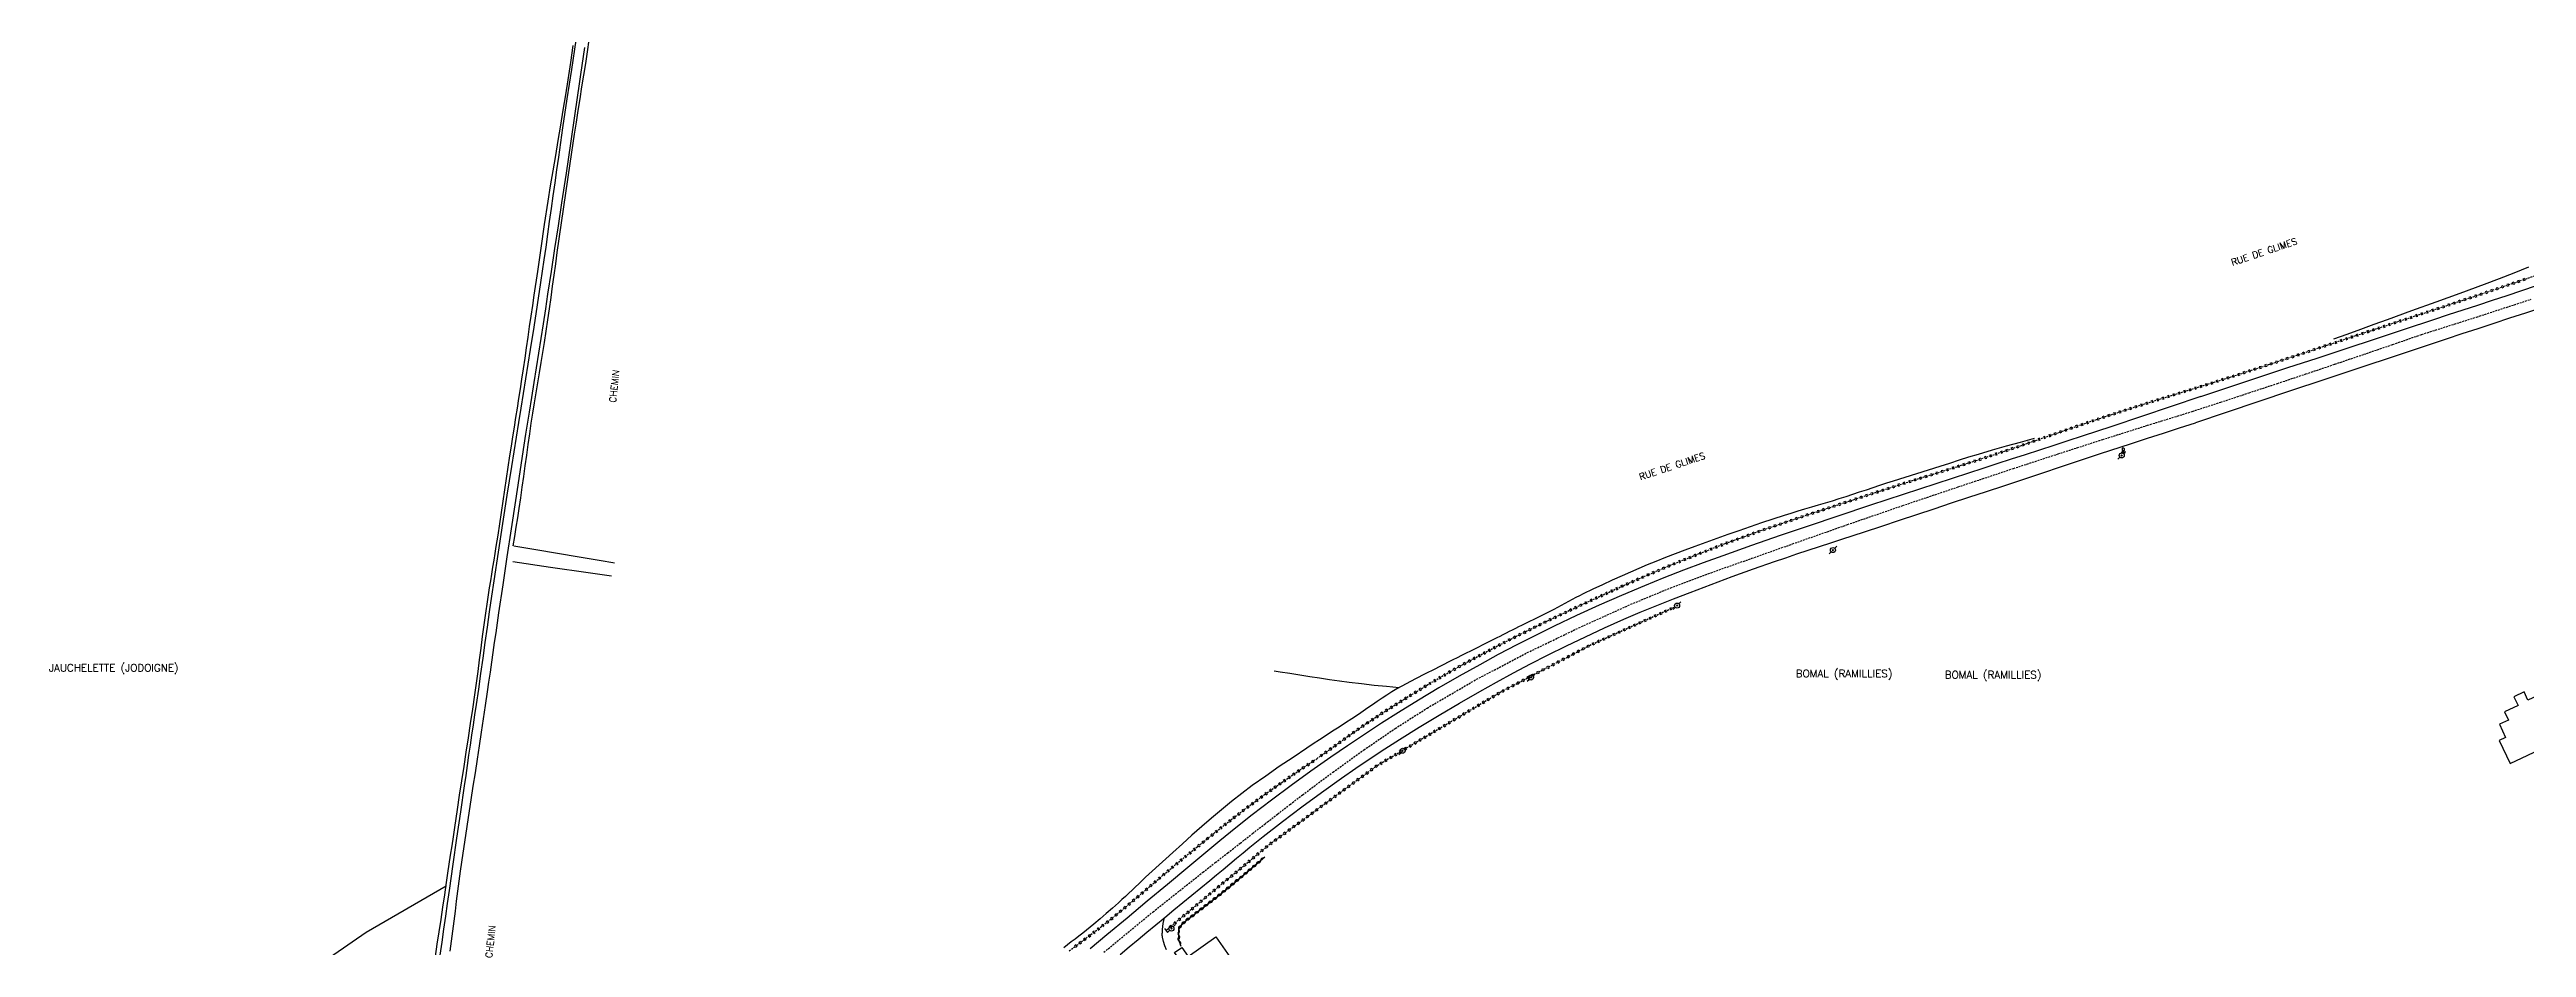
# Model space of a CAD drawing. Header units: millimetres. Extents: x 184000 to 185000, y 152000 to 153021.
# Drawn here: x 184004 to 184659, y 152423 to 152661 of the extents above; entities that cross this region are included whole.
import ezdxf
from ezdxf.enums import TextEntityAlignment as Align

# ---------------------------------------------------------------- set-up
doc = ezdxf.new("R2010")
doc.units = ezdxf.units.MM
doc.linetypes.add('DASHED', pattern=[0.75, 0.5, -0.25])
doc.layers.get('0').update_dxf_attribs({"linetype": 'CONTINUOUS'})
for name, color, linetype in [('W0001', 6, 'DASHED'), ('W0008', 7, 'CONTINUOUS'), ('W0017', 7, 'CONTINUOUS'), ('W0101', 7, 'CONTINUOUS'), ('W0104', 1, 'CONTINUOUS'), ('W0120', 7, 'CONTINUOUS'), ('W0211', 2, 'CONTINUOUS'), ('W0220', 5, 'DASHED'), ('W0310', 3, 'CONTINUOUS'), ('W0330', 7, 'CONTINUOUS'), ('W0438', 7, 'CONTINUOUS'), ('W0473', 7, 'CONTINUOUS'), ('W0980', 7, 'CONTINUOUS'), ('W0989', 7, 'CONTINUOUS')]:
    doc.layers.add(name, color=color, linetype=linetype)
doc.styles.get("Standard").update_dxf_attribs({"font": 'romans.shx', "width": 0.85})

# ---------------------------------------------------------------- blocks, each defined once
blk = doc.blocks.new('T438')
for p, q in [((-0.4, 0.2), (0.4, 0.2)), ((-0.4, -0.2), (-0.4, 0.2)), ((0.15, 1.1), (-0.3, 1.1)), ((-0.3, 1.1), (-0.3, 0.5)), ((-0.3, 0.5), (0.15, 0.5)), ((0.3, 0.65), (0.3, 0.95)), ((0.4, 0.2), (0.4, -0.2))]:
    blk.add_line(p, q)
at = {"flags": 128}
for points in [[(-0.4, -0.2), (0.4, 0.2)], [(0.4, -0.2), (-0.4, -0.2)]]:
    blk.add_lwpolyline(points, dxfattribs=at)
for centre, major_axis, start_param, end_param in [((0.15, 0.95), (0.106, -0.106), 0.785398, 2.356194), ((0.15, 0.65), (0.106, 0.106), 3.926991, 5.497787)]:
    blk.add_ellipse(centre, major_axis=major_axis, ratio=1, start_param=start_param, end_param=end_param)
blk = doc.blocks.new('T473')
for p, q in [((-0.166667, 0.166667), (0.166667, -0.166667)), ((-0.166667, -0.166667), (0.166667, 0.166667)), ((0.500001, 0.500001), (1.000002, 1.000002)), ((-1.000002, -1.000002), (-0.500001, -0.500001))]:
    blk.add_line(p, q)
blk.add_ellipse((0, 0), major_axis=(0.471405, 0.471405), ratio=1, start_param=5.4977871438, end_param=11.780972451)
blk = doc.blocks.new('t310o')
at = {"color": 0, "linetype": 'Continuous'}
for centre, start, end in [((-0.5, 0.38), 216.8699, 323.1304), ((0.5, -0.37), 36.8699, 143.1303)]:
    blk.add_arc(centre, 0.625, start, end, dxfattribs=at)
blk = doc.blocks.new('t220o')
at = {"color": 0, "linetype": 'Continuous'}
for p, q in [((-0.25, 0.25), (0.25, 0.25)), ((-0.25, -0.25), (0.25, -0.25))]:
    blk.add_line(p, q, dxfattribs=at)

msp = doc.modelspace()

# ---------------------------------------------------------------- linework, layer by layer
at = {"layer": 'W0001'}
for points in [[(184335.44, 152463.55), (184343.48, 152469.58), (184351.64, 152475.46), (184359.94, 152481.13), (184368.41, 152486.54), (184381.48, 152494.16), (184394.87, 152501.19), (184408.48, 152507.76), (184422.25, 152513.98), (184432.79, 152518.36), (184443.48, 152522.35), (184454.23, 152526.16), (184464.98, 152529.96), (184479.54, 152535.09), (184494.14, 152540.12), (184508.77, 152545.05), (184523.41, 152549.93), (184535.21, 152553.79), (184547.02, 152557.6), (184558.84, 152561.35), (184570.69, 152565.03), (184578.21, 152567.48), (184585.72, 152569.95), (184593.23, 152572.44), (184600.72, 152574.94), (184608.4, 152577.53), (184616.07, 152580.14), (184623.73, 152582.76), (184631.38, 152585.41), (184645.86, 152590), (184660.3, 152594.72)], [(184282.91, 152421.89), (184295.91, 152432.6), (184309.09, 152443.08), (184312.38, 152445.64), (184315.67, 152448.2), (184318.96, 152450.77), (184322.24, 152453.34), (184325.53, 152455.9), (184328.83, 152458.46), (184332.13, 152461.01), (184335.44, 152463.55)]]:
    msp.add_lwpolyline(points, dxfattribs=at)
at = {"layer": 'W0008'}
for points in [[(184572.97, 152568.95), (184580.64, 152571.51), (184588.32, 152574.06), (184596, 152576.61), (184603.68, 152579.16), (184611.39, 152581.71), (184619.1, 152584.26), (184626.81, 152586.81), (184634.52, 152589.36), (184638.4, 152590.64), (184642.29, 152591.91), (184646.17, 152593.18), (184650.06, 152594.45), (184653.94, 152595.73), (184657.83, 152597.01), (184661.7, 152598.31)], [(184663, 152592.44), (184658.8, 152591.05), (184654.6, 152589.67), (184650.4, 152588.29), (184646.2, 152586.91), (184642, 152585.53), (184637.8, 152584.14), (184633.61, 152582.76), (184624.31, 152579.67), (184615.01, 152576.58), (184605.72, 152573.48), (184596.43, 152570.38)], [(184572.97, 152568.95), (184565.12, 152566.31), (184557.27, 152563.69), (184549.41, 152561.07), (184541.55, 152558.47), (184537.8, 152557.24), (184534.06, 152556.02), (184530.3, 152554.79), (184526.55, 152553.58), (184522.8, 152552.36), (184519.05, 152551.14), (184515.3, 152549.92), (184511.55, 152548.7), (184502.91, 152545.87), (184494.26, 152543.05), (184485.63, 152540.2), (184477, 152537.33), (184469.37, 152534.76), (184461.75, 152532.18), (184454.14, 152529.55), (184446.55, 152526.84), (184441.34, 152524.93), (184436.15, 152522.99), (184430.97, 152520.98), (184425.83, 152518.9), (184419.82, 152516.35), (184413.84, 152513.72), (184407.9, 152511.01), (184401.99, 152508.21), (184397.02, 152505.76), (184392.09, 152503.25), (184387.18, 152500.66), (184382.32, 152498.01), (184376.88, 152494.97), (184371.48, 152491.85), (184366.12, 152488.66), (184360.81, 152485.39), (184356.29, 152482.51), (184351.81, 152479.57), (184347.37, 152476.57), (184342.96, 152473.52), (184337.68, 152469.81), (184332.45, 152466.04), (184327.26, 152462.2), (184322.13, 152458.29), (184317.81, 152454.86), (184313.55, 152451.36), (184309.33, 152447.83), (184305.09, 152444.3), (184299.73, 152439.87), (184294.39, 152435.42), (184289.05, 152430.97), (184283.71, 152426.5), (184281.51, 152424.65), (184279.31, 152422.8)], [(184596.43, 152570.38), (184571.58, 152562.03)], [(184287.21, 152421.33), (184289.57, 152423.31), (184291.95, 152425.28), (184294.31, 152427.24), (184296.69, 152429.19), (184299.06, 152431.15), (184301.44, 152433.1), (184303.82, 152435.05), (184306.19, 152437), (184308.57, 152438.95), (184310.94, 152440.91), (184312.71, 152442.37), (184314.46, 152443.83), (184316.21, 152445.31), (184317.97, 152446.78), (184319.72, 152448.24), (184321.49, 152449.7), (184323.26, 152451.14), (184325.06, 152452.56), (184330.15, 152456.51), (184335.3, 152460.39), (184340.49, 152464.21), (184345.73, 152467.96), (184349.51, 152470.59), (184353.32, 152473.18), (184357.17, 152475.72), (184361.04, 152478.2), (184366.29, 152481.47), (184371.59, 152484.67), (184376.92, 152487.8), (184382.29, 152490.88), (184386.74, 152493.37), (184391.21, 152495.81), (184395.71, 152498.2), (184400.24, 152500.52), (184405.23, 152503), (184410.25, 152505.4), (184415.31, 152507.74), (184420.39, 152510.01), (184424.75, 152511.87), (184429.14, 152513.66), (184433.54, 152515.41), (184437.96, 152517.12), (184443.5, 152519.24), (184449.07, 152521.3), (184454.65, 152523.33), (184460.25, 152525.3), (184463.21, 152526.32), (184466.18, 152527.32), (184469.15, 152528.31), (184472.12, 152529.28), (184475.1, 152530.25), (184478.08, 152531.22), (184481.06, 152532.19), (184484.03, 152533.17), (184488.63, 152534.7), (184493.24, 152536.22), (184497.84, 152537.75), (184502.44, 152539.28), (184507.04, 152540.8), (184511.65, 152542.33), (184516.25, 152543.85), (184520.85, 152545.38), (184529.3, 152548.17), (184537.74, 152550.97), (184546.19, 152553.76), (184554.65, 152556.54), (184558.88, 152557.92), (184563.11, 152559.3), (184567.34, 152560.66), (184571.58, 152562.03)]]:
    msp.add_lwpolyline(points, dxfattribs=at)
at = {"layer": 'W0017'}
msp.add_lwpolyline([(184299.47, 152422.56), (184299.03, 152423.63), (184298.67, 152424.73), (184298.42, 152425.86), (184298.38, 152426.12), (184298.36, 152426.38), (184298.36, 152426.64), (184298.36, 152426.91), (184298.38, 152427.17), (184298.4, 152427.43), (184298.42, 152427.69), (184298.44, 152427.95), (184298.53, 152428.74), (184298.64, 152429.54), (184298.79, 152430.32), (184298.96, 152431.11)], dxfattribs=at)
at = {"layer": 'W0101'}
msp.add_lwpolyline([(184659.45, 152488.65), (184658.45, 152490.8), (184655.75, 152489.54), (184656.84, 152487.22), (184653.26, 152485.54), (184654.28, 152483.36), (184651.89, 152482.24), (184653.53, 152478.74), (184651.87, 152477.97), (184654.71, 152471.89), (184670.26, 152479.17), (184664.68, 152491.09), (184659.45, 152488.65)], close=True, dxfattribs=at)
at = {"layer": 'W0104'}
msp.add_lwpolyline([(184303.4, 152419.34), (184301.62, 152421.85), (184303.5, 152423.18), (184305.18, 152420.8), (184312.5, 152425.96), (184316.82, 152419.83), (184308.08, 152413.66), (184303.84, 152419.66), (184303.4, 152419.34)], close=True, dxfattribs=at)
at = {"layer": 'W0120'}
msp.add_lwpolyline([(184299.86, 152427.18), (184299.03, 152428.18)], dxfattribs=at)
at = {"layer": 'W0211'}
for points in [[(184659.61, 152603.19), (184655.71, 152601.65), (184651.8, 152600.14), (184647.89, 152598.65), (184641.48, 152596.27), (184635.05, 152593.93), (184628.62, 152591.61), (184622.2, 152589.28), (184618.66, 152587.99), (184615.13, 152586.7), (184611.59, 152585.41), (184608.05, 152584.12)], [(184528.85, 152557.82), (184525.15, 152556.82), (184521.46, 152555.8), (184517.78, 152554.74), (184514.11, 152553.66), (184511.57, 152552.89), (184509.03, 152552.09), (184506.5, 152551.28), (184503.97, 152550.47), (184500.88, 152549.5), (184497.79, 152548.54), (184494.7, 152547.56), (184491.61, 152546.58), (184489.81, 152546), (184488.02, 152545.41), (184486.23, 152544.81), (184484.44, 152544.22), (184482.65, 152543.62), (184480.85, 152543.03), (184479.06, 152542.45), (184477.26, 152541.87), (184475.45, 152541.31), (184473.64, 152540.76), (184471.82, 152540.22), (184470.01, 152539.69), (184468.19, 152539.15), (184466.38, 152538.6), (184464.56, 152538.05), (184462.76, 152537.48), (184459.76, 152536.51), (184456.77, 152535.51), (184453.79, 152534.49), (184450.81, 152533.46), (184447.88, 152532.43), (184444.96, 152531.4), (184442.04, 152530.34), (184439.13, 152529.27), (184436.55, 152528.31), (184433.98, 152527.34), (184431.41, 152526.35), (184428.86, 152525.33), (184426.61, 152524.4), (184424.38, 152523.44), (184422.15, 152522.47), (184419.92, 152521.49), (184417.35, 152520.33), (184414.78, 152519.17), (184412.22, 152517.98), (184409.68, 152516.75), (184408.69, 152516.26), (184407.71, 152515.75), (184406.74, 152515.23), (184405.76, 152514.7), (184404.79, 152514.18), (184403.82, 152513.65), (184402.84, 152513.13), (184401.86, 152512.62), (184400.81, 152512.09), (184399.75, 152511.56), (184398.69, 152511.03), (184397.62, 152510.51), (184396.56, 152509.99), (184395.49, 152509.47), (184394.43, 152508.94), (184393.37, 152508.42), (184392.55, 152508), (184391.72, 152507.59), (184390.9, 152507.18), (184390.08, 152506.76), (184389.25, 152506.34), (184388.43, 152505.93), (184387.61, 152505.51), (184386.78, 152505.1), (184385.06, 152504.23), (184383.33, 152503.36), (184381.61, 152502.49), (184379.89, 152501.62), (184378.7, 152501.03), (184377.52, 152500.43), (184376.33, 152499.84), (184375.15, 152499.25), (184373.97, 152498.66), (184372.78, 152498.06), (184371.6, 152497.47), (184370.42, 152496.86), (184367.89, 152495.58), (184365.34, 152494.3), (184362.82, 152492.98), (184360.34, 152491.58), (184359.04, 152490.79), (184357.75, 152489.97), (184356.48, 152489.13), (184355.22, 152488.27), (184353.97, 152487.41), (184352.72, 152486.55), (184351.46, 152485.69), (184350.2, 152484.84), (184348.5, 152483.72), (184346.79, 152482.61), (184345.09, 152481.5), (184343.38, 152480.38), (184341.68, 152479.27), (184339.97, 152478.16), (184338.27, 152477.03), (184336.58, 152475.9), (184332.95, 152473.47), (184329.31, 152471.03), (184325.71, 152468.55), (184322.16, 152466), (184319.41, 152463.92), (184316.7, 152461.79), (184314.03, 152459.62), (184311.39, 152457.42), (184308.78, 152455.19), (184306.21, 152452.91), (184303.67, 152450.6), (184301.12, 152448.3), (184299.31, 152446.67), (184297.51, 152445.03), (184295.72, 152443.39), (184293.93, 152441.74), (184293.04, 152440.91), (184292.15, 152440.06), (184291.26, 152439.22), (184290.37, 152438.37), (184289.49, 152437.53), (184288.6, 152436.69), (184287.7, 152435.85), (184286.8, 152435.02), (184285.19, 152433.58), (184283.57, 152432.14), (184281.94, 152430.72), (184280.29, 152429.33), (184279.31, 152428.52), (184278.32, 152427.73), (184277.32, 152426.95), (184276.31, 152426.18), (184275.31, 152425.4), (184274.31, 152424.63), (184273.31, 152423.85), (184272.32, 152423.05)]]:
    msp.add_lwpolyline(points, dxfattribs=at)
at = {"layer": 'W0220'}
for points in [[(184339.19, 152473.13), (184343.46, 152476.17), (184347.71, 152479.23), (184352, 152482.24), (184356.37, 152485.14), (184362.32, 152488.9), (184368.33, 152492.58), (184374.4, 152496.15), (184380.56, 152499.58), (184390.32, 152504.71), (184400.2, 152509.61), (184410.17, 152514.33), (184420.2, 152518.91), (184426.89, 152521.86), (184433.63, 152524.71), (184440.41, 152527.45), (184447.23, 152530.08), (184457.03, 152533.63), (184466.9, 152537), (184476.79, 152540.25), (184486.69, 152543.5), (184490.5, 152544.74), (184494.32, 152545.97), (184498.14, 152547.17), (184501.97, 152548.37), (184505.79, 152549.57), (184509.61, 152550.78), (184513.43, 152552), (184517.24, 152553.25), (184521.27, 152554.59), (184525.29, 152555.96), (184529.31, 152557.35), (184533.32, 152558.74), (184537.33, 152560.14), (184541.35, 152561.52), (184545.37, 152562.89), (184549.4, 152564.23), (184553.62, 152565.6), (184557.85, 152566.95), (184562.09, 152568.28), (184566.33, 152569.6), (184570.57, 152570.92), (184574.81, 152572.25), (184579.05, 152573.58), (184583.28, 152574.94), (184590.97, 152577.45), (184598.65, 152580), (184606.33, 152582.56), (184614.01, 152585.12), (184624.84, 152588.71), (184635.68, 152592.29), (184646.5, 152595.89), (184657.31, 152599.56), (184667.48, 152603.08)], [(184299.42, 152427.76), (184326.6, 152450.39), (184355.19, 152471.36), (184387.86, 152490.8), (184411.33, 152503.11), (184433.8, 152513.25)], [(184273.73, 152422.25), (184275.63, 152423.69), (184277.54, 152425.13), (184279.45, 152426.57), (184281.36, 152428.02), (184283.25, 152429.49), (184285.12, 152430.97), (184287.42, 152432.84), (184289.69, 152434.73), (184291.94, 152436.64), (184294.18, 152438.56), (184296.43, 152440.48), (184298.67, 152442.4), (184300.93, 152444.3), (184303.21, 152446.19), (184307.59, 152449.78), (184311.99, 152453.35), (184316.43, 152456.88), (184320.93, 152460.32), (184325.42, 152463.63), (184329.96, 152466.87), (184334.55, 152470.04), (184339.19, 152473.13)]]:
    msp.add_lwpolyline(points, dxfattribs=at)
at = {"layer": 'W0310'}
msp.add_lwpolyline([(184303.39, 152423.47), (184303.21, 152423.84), (184303.06, 152424.23), (184302.94, 152424.63), (184302.84, 152425.03), (184302.78, 152425.4), (184302.75, 152425.77), (184302.74, 152426.15), (184302.73, 152426.52), (184302.73, 152426.71), (184302.72, 152426.89), (184302.72, 152427.08), (184302.72, 152427.27), (184302.72, 152427.46), (184302.74, 152427.65), (184302.77, 152427.84), (184302.81, 152428.03), (184302.9, 152428.29), (184303.03, 152428.54), (184303.17, 152428.77), (184303.34, 152428.99), (184304.18, 152429.88), (184305.13, 152430.66), (184306.11, 152431.39), (184307.07, 152432.12), (184307.86, 152432.75), (184308.64, 152433.36), (184309.44, 152433.97), (184310.23, 152434.57), (184311.03, 152435.18), (184311.82, 152435.78), (184312.61, 152436.4), (184313.4, 152437.02), (184316.46, 152439.5), (184319.49, 152442.02), (184322.5, 152444.56), (184325.49, 152447.13)], dxfattribs=at)
at = {"layer": 'W0330'}
for points in [[(184106.17, 152420.82), (184106.67, 152424.08), (184107.16, 152427.34), (184107.66, 152430.61), (184108.15, 152433.87), (184108.64, 152437.14), (184109.13, 152440.4), (184109.49, 152442.81), (184109.85, 152445.23), (184110.21, 152447.64), (184110.57, 152450.06), (184110.93, 152452.47), (184111.28, 152454.89), (184111.64, 152457.3), (184112.01, 152459.71), (184112.58, 152463.51), (184113.16, 152467.3), (184113.74, 152471.09), (184114.33, 152474.88), (184114.91, 152478.67), (184115.49, 152482.47), (184116.05, 152486.26), (184116.6, 152490.06), (184117.04, 152493.13), (184117.45, 152496.21), (184117.86, 152499.29), (184118.26, 152502.37), (184118.67, 152505.45), (184119.08, 152508.52), (184119.51, 152511.6), (184119.95, 152514.67), (184120.22, 152516.5), (184120.51, 152518.33), (184120.8, 152520.16), (184121.1, 152521.98), (184121.4, 152523.81), (184121.69, 152525.63), (184121.99, 152527.46), (184122.27, 152529.28), (184122.73, 152532.28), (184123.19, 152535.28), (184123.64, 152538.28), (184124.08, 152541.28), (184124.53, 152544.28), (184124.97, 152547.28), (184125.42, 152550.28), (184125.88, 152553.28), (184126.27, 152555.81), (184126.67, 152558.34), (184127.06, 152560.87), (184127.46, 152563.4), (184127.86, 152565.93), (184128.26, 152568.47), (184128.65, 152571), (184129.04, 152573.53), (184129.46, 152576.32), (184129.87, 152579.1), (184130.28, 152581.89), (184130.68, 152584.68), (184131.09, 152587.46), (184131.49, 152590.25), (184131.9, 152593.04), (184132.31, 152595.82), (184133.22, 152602.04), (184134.13, 152608.25), (184135.06, 152614.47), (184136.02, 152620.68), (184136.65, 152624.7), (184137.31, 152628.71), (184137.98, 152632.72), (184138.65, 152636.74), (184139.32, 152640.75), (184139.98, 152644.76), (184140.63, 152648.78), (184141.27, 152652.8), (184141.96, 152657.35), (184142.63, 152661.9)], [(184143.3, 152663.23), (184142.13, 152655.51), (184140.97, 152647.78), (184139.81, 152640.06), (184138.68, 152632.33), (184138.19, 152628.93), (184137.71, 152625.53), (184137.23, 152622.12), (184136.76, 152618.72), (184136.29, 152615.31), (184135.81, 152611.91), (184135.33, 152608.5), (184134.84, 152605.1), (184133.97, 152599.17), (184133.08, 152593.25), (184132.18, 152587.32), (184131.26, 152581.4), (184130.65, 152577.53), (184130.03, 152573.66), (184129.4, 152569.79), (184128.77, 152565.92), (184128.14, 152562.06), (184127.51, 152558.19), (184126.89, 152554.32), (184126.27, 152550.45), (184125.09, 152542.9), (184123.91, 152535.34), (184122.75, 152527.78), (184121.62, 152520.22), (184121.02, 152516.12), (184120.43, 152512.03), (184119.85, 152507.94), (184119.27, 152503.84), (184118.69, 152499.75), (184118.11, 152495.65), (184117.53, 152491.56), (184116.94, 152487.47), (184116.55, 152484.78), (184116.16, 152482.09), (184115.76, 152479.4), (184115.37, 152476.71), (184114.97, 152474.03), (184114.57, 152471.34), (184114.18, 152468.65), (184113.78, 152465.96), (184112.78, 152459.03), (184111.78, 152452.11), (184110.78, 152445.18), (184109.79, 152438.26), (184109.3, 152434.84), (184108.81, 152431.43), (184108.33, 152428.01), (184107.85, 152424.6), (184107.37, 152421.18)], [(184110.05, 152422.16), (184110.42, 152424.81), (184110.78, 152427.46), (184111.12, 152430.11), (184111.46, 152432.77), (184111.79, 152435.42), (184112.13, 152438.08), (184112.48, 152440.73), (184112.84, 152443.38), (184113.52, 152448.11), (184114.23, 152452.83), (184114.95, 152457.55), (184115.66, 152462.27), (184116.2, 152465.84), (184116.74, 152469.41), (184117.28, 152472.98), (184117.81, 152476.54), (184118.35, 152480.11), (184118.89, 152483.68), (184119.42, 152487.25), (184119.95, 152490.81), (184120.33, 152493.42), (184120.71, 152496.03), (184121.09, 152498.64), (184121.47, 152501.25), (184121.84, 152503.87), (184122.22, 152506.48), (184122.6, 152509.09), (184122.98, 152511.7), (184124.07, 152519.13), (184125.17, 152526.57), (184126.28, 152534), (184127.4, 152541.44), (184128.29, 152547.29), (184129.2, 152553.15), (184130.11, 152559), (184131.03, 152564.85), (184131.64, 152568.75), (184132.25, 152572.65), (184132.87, 152576.55), (184133.49, 152580.44), (184134.1, 152584.34), (184134.72, 152588.24), (184135.33, 152592.13), (184135.94, 152596.03), (184136.87, 152602.07), (184137.79, 152608.11), (184138.71, 152614.14), (184139.62, 152620.18), (184140.8, 152628.07), (184141.98, 152635.95), (184143.14, 152643.84), (184144.3, 152651.73), (184144.65, 152654.14), (184145, 152656.54), (184145.34, 152658.95), (184145.68, 152661.36)], [(184146.78, 152663.33), (184146.31, 152660.22), (184145.82, 152657.1), (184145.33, 152653.99), (184144.84, 152650.88), (184144.34, 152647.77), (184143.85, 152644.65), (184143.36, 152641.54), (184142.89, 152638.42), (184141.72, 152630.59), (184140.57, 152622.75), (184139.44, 152614.9), (184138.32, 152607.06), (184137.89, 152604.09), (184137.48, 152601.12), (184137.07, 152598.14), (184136.66, 152595.17), (184136.24, 152592.19), (184135.82, 152589.22), (184135.39, 152586.25), (184134.95, 152583.28), (184134.53, 152580.61), (184134.09, 152577.94), (184133.65, 152575.27), (184133.2, 152572.6), (184132.74, 152569.94), (184132.3, 152567.27), (184131.86, 152564.6), (184131.44, 152561.93), (184131.02, 152559.11), (184130.62, 152556.29), (184130.22, 152553.47), (184129.83, 152550.65), (184129.45, 152547.83), (184129.05, 152545.01), (184128.65, 152542.19), (184128.23, 152539.37), (184127.85, 152536.89), (184127.46, 152534.4), (184127.05, 152531.92), (184126.64, 152529.44)], [(184126.93, 152529.42), (184132.69, 152528.46), (184138.46, 152527.5), (184144.23, 152526.54), (184150, 152525.57), (184153.05, 152525.07), (184153.52, 152524.99)], [(184126.61, 152525.29), (184136.6, 152523.84), (184146.59, 152522.4), (184152.77, 152521.51)], [(184327.96, 152496.37), (184329.52, 152496.13), (184332.13, 152495.73), (184334.74, 152495.33), (184337.34, 152494.92), (184339.95, 152494.52), (184342.56, 152494.13), (184345.18, 152493.76), (184347.79, 152493.41), (184351.08, 152493.01), (184354.37, 152492.63), (184357.67, 152492.29), (184360.96, 152491.98)], [(184108.98, 152439.41), (184087.89, 152427.15), (184065.93, 152411.94)]]:
    msp.add_lwpolyline(points, dxfattribs=at)

# ---------------------------------------------------------------- block references
at = {"layer": 'W0220'}
for p, rotation in [((184652.78, 152598.02), 18.73917033115548), ((184654.2, 152598.51), 18.73917033115548), ((184655.62, 152598.99), 18.73917033115548), ((184657.04, 152599.47), 18.73917033115548), ((184658.46, 152599.96), 19.10934884752011), ((184632.87, 152591.36), 18.29439096680953), ((184634.29, 152591.83), 18.29439096680953), ((184635.71, 152592.3), 18.43084294180445), ((184637.14, 152592.77), 18.43084294180445), ((184638.56, 152593.25), 18.43084294180445), ((184639.98, 152593.72), 18.43084294180445), ((184641.41, 152594.2), 18.43084294180445), ((184642.83, 152594.67), 18.43084294180445), ((184644.25, 152595.14), 18.43084294180445), ((184645.68, 152595.62), 18.43084294180445), ((184647.1, 152596.1), 18.73917033115548), ((184648.52, 152596.58), 18.73917033115548), ((184649.94, 152597.06), 18.73917033115548), ((184651.36, 152597.54), 18.73917033115548), ((184612.93, 152584.76), 18.42041198364391), ((184614.35, 152585.23), 18.32982156307312), ((184615.78, 152585.7), 18.32982156307312), ((184617.2, 152586.17), 18.32982156307312), ((184618.63, 152586.65), 18.32982156307312), ((184620.05, 152587.12), 18.32982156307312), ((184621.47, 152587.59), 18.32982156307312), ((184622.9, 152588.06), 18.32982156307312), ((184624.32, 152588.53), 18.32982156307312), ((184625.74, 152589), 18.29439096680953), ((184627.17, 152589.47), 18.29439096680953), ((184628.59, 152589.94), 18.29439096680953), ((184630.02, 152590.42), 18.29439096680953), ((184631.44, 152590.89), 18.29439096680953), ((184593, 152578.13), 18.32759435248778), ((184594.43, 152578.6), 18.32759435248778), ((184595.85, 152579.07), 18.32759435248778), ((184597.28, 152579.54), 18.32759435248778), ((184598.7, 152580.01), 18.4401559114647), ((184600.12, 152580.49), 18.4401559114647), ((184601.55, 152580.96), 18.4401559114647), ((184602.97, 152581.44), 18.4401559114647), ((184604.39, 152581.91), 18.4401559114647), ((184605.81, 152582.39), 18.4401559114647), ((184607.24, 152582.86), 18.42041198364391), ((184608.66, 152583.33), 18.42041198364391), ((184610.08, 152583.81), 18.42041198364391), ((184611.51, 152584.28), 18.42041198364391), ((184573.02, 152571.69), 17.35004311509655), ((184574.45, 152572.13), 17.35004311509655), ((184575.88, 152572.58), 17.52055279284837), ((184577.31, 152573.04), 17.52055279284837), ((184578.74, 152573.49), 17.52055279284837), ((184580.17, 152573.94), 17.7827855283629), ((184581.6, 152574.4), 17.7827855283629), ((184583.02, 152574.86), 17.7827855283629), ((184584.45, 152575.32), 18.08273080413529), ((184585.88, 152575.79), 18.08273080413529), ((184587.3, 152576.26), 18.08273080413529), ((184588.73, 152576.72), 18.08273080413529), ((184590.15, 152577.19), 18.08273080413529), ((184591.58, 152577.66), 18.32759435248778), ((184552.98, 152565.39), 18.01696541568275), ((184554.41, 152565.85), 17.68783398533268), ((184555.84, 152566.31), 17.68783398533268), ((184557.27, 152566.76), 17.68783398533268), ((184558.7, 152567.22), 17.45041698244977), ((184560.13, 152567.67), 17.45041698244977), ((184561.56, 152568.12), 17.45041698244977), ((184562.99, 152568.56), 17.30471795337654), ((184564.42, 152569.01), 17.30471795337654), ((184565.86, 152569.46), 17.30471795337654), ((184567.29, 152569.9), 17.27125904159846), ((184568.72, 152570.35), 17.27125904159846), ((184570.15, 152570.79), 17.27125904159846), ((184571.58, 152571.24), 17.35004311509655), ((184533.09, 152558.66), 19.1652265215411), ((184534.51, 152559.16), 19.15606511796297), ((184535.92, 152559.65), 19.15606511796297), ((184537.34, 152560.14), 19.0149427235939), ((184538.76, 152560.63), 19.0149427235939), ((184540.18, 152561.12), 19.0149427235939), ((184541.6, 152561.61), 18.76409628694934), ((184543.02, 152562.09), 18.76409628694934), ((184544.44, 152562.57), 18.76409628694934), ((184545.86, 152563.05), 18.40353116804359), ((184547.28, 152563.52), 18.40353116804359), ((184548.7, 152564), 18.40353116804359), ((184550.13, 152564.47), 18.01696541568275), ((184551.55, 152564.93), 18.01696541568275), ((184513.2, 152551.93), 17.76515991416089), ((184514.63, 152552.39), 18.09041574871716), ((184516.05, 152552.86), 18.09041574871716), ((184517.48, 152553.33), 18.46764846932318), ((184518.9, 152553.8), 18.46764846932318), ((184520.32, 152554.28), 18.46764846932318), ((184521.74, 152554.75), 18.80989815625302), ((184523.16, 152555.24), 18.80989815625302), ((184524.58, 152555.72), 18.80989815625302), ((184526, 152556.21), 19.04242583061403), ((184527.42, 152556.7), 19.04242583061403), ((184528.84, 152557.19), 19.04242583061403), ((184530.26, 152557.68), 19.1652265215411), ((184531.67, 152558.17), 19.1652265215411), ((184493.18, 152545.6), 17.74484661858165), ((184494.6, 152546.06), 17.52793619413337), ((184496.04, 152546.51), 17.52793619413337), ((184497.47, 152546.96), 17.52793619413337), ((184498.9, 152547.41), 17.41125170127448), ((184500.33, 152547.86), 17.41125170127448), ((184501.76, 152548.31), 17.41125170127448), ((184503.19, 152548.76), 17.41531474222509), ((184504.62, 152549.21), 17.41531474222509), ((184506.05, 152549.65), 17.54012490717851), ((184507.48, 152550.11), 17.54012490717851), ((184508.91, 152550.56), 17.54012490717851), ((184510.34, 152551.01), 17.76515991416089), ((184511.77, 152551.47), 17.76515991416089), ((184473.21, 152539.08), 18.22479573439118), ((184474.64, 152539.55), 18.22479573439118), ((184476.06, 152540.01), 18.22479573439118), ((184477.49, 152540.48), 18.16229675680325), ((184478.91, 152540.95), 18.16229675680325), ((184480.34, 152541.42), 18.16229675680325), ((184481.77, 152541.89), 18.16229675680325), ((184483.19, 152542.35), 18.16229675680325), ((184484.62, 152542.82), 18.16229675680325), ((184486.04, 152543.29), 18.16229675680325), ((184487.47, 152543.75), 18.06197910581227), ((184488.89, 152544.22), 18.06197910581227), ((184490.32, 152544.68), 18.06197910581227), ((184491.75, 152545.14), 17.74484661858165), ((184453.34, 152532.29), 19.94528415380746), ((184454.75, 152532.81), 19.94528415380746), ((184456.16, 152533.32), 19.94528415380746), ((184457.58, 152533.82), 18.81922431709715), ((184458.99, 152534.3), 18.81922431709715), ((184460.41, 152534.79), 18.81922431709715), ((184461.83, 152535.27), 18.81922431709715), ((184463.25, 152535.75), 18.81922431709715), ((184464.67, 152536.24), 18.81922431709715), ((184466.09, 152536.72), 18.81922431709715), ((184467.52, 152537.2), 18.22479573439118), ((184468.94, 152537.67), 18.22479573439118), ((184470.37, 152538.14), 18.22479573439118), ((184471.79, 152538.61), 18.22479573439118), ((184436.53, 152525.88), 22.01099765471158), ((184437.92, 152526.44), 22.01099765471158), ((184439.31, 152527), 22.01099765471158), ((184440.7, 152527.56), 21.08600946121882), ((184442.1, 152528.1), 21.08600946121882), ((184443.5, 152528.64), 21.08600946121882), ((184444.9, 152529.18), 21.08600946121882), ((184446.3, 152529.72), 21.08600946121882), ((184447.7, 152530.25), 19.94528415380746), ((184449.11, 152530.76), 19.94528415380746), ((184450.52, 152531.27), 19.94528415380746), ((184451.93, 152531.78), 19.94528415380746), ((184421.35, 152519.41), 23.78715339404778), ((184422.72, 152520.02), 23.78715339404778), ((184424.09, 152520.62), 23.78715339404778), ((184425.46, 152521.23), 23.78715339404778), ((184426.84, 152521.83), 23.78715339404778), ((184428.22, 152522.42), 22.91137928824401), ((184429.6, 152523), 22.91137928824401), ((184430.98, 152523.59), 22.91137928824401), ((184432.36, 152524.17), 22.91137928824401), ((184433.74, 152524.75), 22.01099765471158), ((184435.14, 152525.31), 22.01099765471158), ((184407.71, 152513.16), 25.33018450110097), ((184409.07, 152513.8), 25.33018450110097), ((184410.42, 152514.44), 24.55246967316582), ((184411.79, 152515.07), 24.55246967316582), ((184413.15, 152515.69), 24.55246967316582), ((184414.52, 152516.31), 24.55246967316582), ((184415.88, 152516.94), 24.55246967316582), ((184417.25, 152517.56), 24.55246967316582), ((184418.61, 152518.18), 24.55246967316582), ((184419.97, 152518.81), 24.55246967316582), ((184432.89, 152512.84), 24.28607669822982), ((184394.21, 152506.63), 26.37976653755327), ((184395.55, 152507.3), 26.37976653755327), ((184396.89, 152507.97), 26.37976653755327), ((184398.24, 152508.63), 26.37976653755327), ((184399.58, 152509.3), 26.37976653755327), ((184400.93, 152509.95), 25.33018450110097), ((184402.29, 152510.6), 25.33018450110097), ((184403.64, 152511.24), 25.33018450110097), ((184405, 152511.88), 25.33018450110097), ((184406.36, 152512.52), 25.33018450110097), ((184417.85, 152506.06), 24.28607669822982), ((184419.22, 152506.67), 24.28607669822982), ((184420.59, 152507.29), 24.28607669822982), ((184421.95, 152507.91), 24.28607669822982), ((184423.32, 152508.53), 24.28607669822982), ((184424.69, 152509.14), 24.28607669822982), ((184426.06, 152509.76), 24.28607669822982), ((184427.42, 152510.38), 24.28607669822982), ((184428.79, 152510.99), 24.28607669822982), ((184430.16, 152511.61), 24.28607669822982), ((184431.52, 152512.23), 24.28607669822982), ((184380.88, 152499.75), 27.70107812839658), ((184382.21, 152500.45), 27.70107812839658), ((184383.54, 152501.15), 27.70107812839658), ((184384.86, 152501.84), 27.70107812839658), ((184386.19, 152502.54), 27.70107812839658), ((184387.52, 152503.24), 27.70107812839658), ((184388.85, 152503.93), 27.70107812839658), ((184390.18, 152504.63), 27.70107812839658), ((184391.52, 152505.3), 26.37976653755327), ((184392.86, 152505.97), 26.37976653755327), ((184404.38, 152499.47), 27.6799118627619), ((184405.71, 152500.17), 27.6799118627619), ((184407.04, 152500.86), 27.6799118627619), ((184408.37, 152501.56), 27.6799118627619), ((184409.7, 152502.26), 27.6799118627619), ((184411.02, 152502.95), 27.6799118627619), ((184412.38, 152503.59), 24.28607669822982), ((184413.75, 152504.21), 24.28607669822982), ((184415.12, 152504.82), 24.28607669822982), ((184416.48, 152505.44), 24.28607669822982), ((184369.15, 152493.07), 30.44107793005292), ((184370.45, 152493.83), 30.44107793005292), ((184371.74, 152494.59), 30.44107793005292), ((184373.03, 152495.35), 30.44107793005292), ((184374.33, 152496.11), 30.44107793005292), ((184375.63, 152496.84), 29.1272590608546), ((184376.94, 152497.57), 29.1272590608546), ((184378.26, 152498.3), 29.1272590608546), ((184379.57, 152499.03), 29.1272590608546), ((184392.43, 152493.2), 27.6799118627619), ((184393.76, 152493.9), 27.6799118627619), ((184395.08, 152494.59), 27.6799118627619), ((184396.41, 152495.29), 27.6799118627619), ((184397.74, 152495.99), 27.6799118627619), ((184399.07, 152496.68), 27.6799118627619), ((184400.4, 152497.38), 27.6799118627619), ((184401.73, 152498.08), 27.6799118627619), ((184403.05, 152498.77), 27.6799118627619), ((184358.94, 152486.76), 32.31006280576222), ((184360.21, 152487.57), 32.31006280576222), ((184361.48, 152488.37), 32.31006280576222), ((184362.75, 152489.16), 31.50205267059917), ((184364.03, 152489.95), 31.50205267059917), ((184365.31, 152490.73), 31.50205267059917), ((184366.59, 152491.51), 31.50205267059917), ((184367.86, 152492.3), 31.50205267059917), ((184380.69, 152486.54), 30.76406073934593), ((184381.98, 152487.3), 30.76406073934593), ((184383.27, 152488.07), 30.76406073934593), ((184384.56, 152488.84), 30.76406073934593), ((184385.85, 152489.61), 30.76406073934593), ((184387.14, 152490.37), 30.76406073934593), ((184388.44, 152491.11), 27.6799118627619), ((184389.77, 152491.81), 27.6799118627619), ((184391.1, 152492.5), 27.6799118627619), ((184348.96, 152480.1), 35.05054386442918), ((184350.19, 152480.97), 35.05054386442918), ((184351.42, 152481.83), 35.05054386442918), ((184352.66, 152482.67), 33.57346460913618), ((184353.91, 152483.5), 33.57346460913618), ((184355.16, 152484.33), 33.57346460913618), ((184356.41, 152485.16), 32.31006280576222), ((184357.67, 152485.96), 32.31006280576222), ((184370.38, 152480.4), 30.76406073934593), ((184371.67, 152481.17), 30.76406073934593), ((184372.96, 152481.93), 30.76406073934593), ((184374.25, 152482.7), 30.76406073934593), ((184375.54, 152483.47), 30.76406073934593), ((184376.83, 152484.23), 30.76406073934593), ((184378.11, 152485), 30.76406073934593), ((184379.4, 152485.77), 30.76406073934593), ((184340.42, 152474), 35.49486120765247), ((184341.64, 152474.87), 35.49486120765247), ((184342.86, 152475.74), 35.49486120765247), ((184344.08, 152476.62), 35.69127466671599), ((184345.3, 152477.49), 35.69127466671599), ((184346.51, 152478.37), 35.69127466671599), ((184347.73, 152479.24), 35.05054386442918), ((184358.78, 152473.49), 30.76406073934593), ((184360.07, 152474.26), 30.76406073934593), ((184361.36, 152475.03), 30.76406073934593), ((184362.65, 152475.8), 30.76406073934593), ((184363.94, 152476.56), 30.76406073934593), ((184365.23, 152477.33), 30.76406073934593), ((184366.51, 152478.1), 30.76406073934593), ((184367.8, 152478.86), 30.76406073934593), ((184369.09, 152479.63), 30.76406073934593), ((184330.7, 152467.38), 34.58882931782453), ((184331.93, 152468.23), 34.58882931782453), ((184333.17, 152469.08), 34.58882931782453), ((184334.4, 152469.93), 34.58882931782453), ((184335.65, 152470.77), 33.69956179239684), ((184336.9, 152471.6), 33.69956179239684), ((184338.15, 152472.43), 33.69956179239684), ((184348.88, 152466.73), 36.24770703726668), ((184350.09, 152467.62), 36.24770703726668), ((184351.3, 152468.51), 36.24770703726668), ((184352.51, 152469.39), 36.24770703726668), ((184353.72, 152470.28), 36.24770703726668), ((184354.93, 152471.17), 36.24770703726668), ((184356.2, 152471.96), 30.76406073934593), ((184357.49, 152472.73), 30.76406073934593), ((184320.97, 152460.36), 36.36736964916886), ((184322.18, 152461.25), 36.36736964916886), ((184323.39, 152462.14), 36.36736964916886), ((184324.59, 152463.02), 36.36736964916886), ((184325.81, 152463.91), 35.47809860334573), ((184327.03, 152464.78), 35.47809860334573), ((184328.25, 152465.65), 35.47809860334573), ((184329.47, 152466.52), 35.47809860334573), ((184340.41, 152460.52), 36.24770703726668), ((184341.62, 152461.41), 36.24770703726668), ((184342.83, 152462.3), 36.24770703726668), ((184344.04, 152463.18), 36.24770703726668), ((184345.25, 152464.07), 36.24770703726668), ((184346.46, 152464.96), 36.24770703726668), ((184347.67, 152465.84), 36.24770703726668), ((184312.69, 152453.91), 38.49125461750445), ((184313.86, 152454.84), 38.49125461750445), ((184315.03, 152455.77), 38.49125461750445), ((184316.21, 152456.71), 38.49125461750445), ((184317.4, 152457.62), 37.43120559751986), ((184318.59, 152458.53), 37.43120559751986), ((184319.78, 152459.45), 37.43120559751986), ((184331.95, 152454.31), 36.24770703726668), ((184333.16, 152455.2), 36.24770703726668), ((184334.37, 152456.09), 36.24770703726668), ((184335.58, 152456.98), 36.24770703726668), ((184336.79, 152457.86), 36.24770703726668), ((184337.99, 152458.75), 36.24770703726668), ((184339.2, 152459.64), 36.24770703726668), ((184304.54, 152447.28), 39.31931526834989), ((184305.7, 152448.23), 39.31931526834989), ((184306.86, 152449.18), 39.31931526834989), ((184308.03, 152450.13), 39.12069359896314), ((184309.19, 152451.07), 39.12069359896314), ((184310.35, 152452.02), 39.12069359896314), ((184311.52, 152452.97), 39.12069359896314), ((184323.63, 152447.92), 39.7868420821248), ((184324.78, 152448.88), 39.7868420821248), ((184325.93, 152449.84), 39.7868420821248), ((184327.11, 152450.77), 36.24770703726668), ((184328.32, 152451.65), 36.24770703726668), ((184329.53, 152452.54), 36.24770703726668), ((184330.74, 152453.43), 36.24770703726668), ((184296.49, 152440.54), 40.45642501167944), ((184297.63, 152441.51), 40.45642501167944), ((184298.78, 152442.48), 40.12734482852267), ((184299.92, 152443.45), 40.12734482852267), ((184301.07, 152444.42), 39.6199637261958), ((184302.23, 152445.37), 39.6199637261958), ((184303.38, 152446.33), 39.31931526834989), ((184315.56, 152441.2), 39.7868420821248), ((184316.71, 152442.16), 39.7868420821248), ((184317.86, 152443.12), 39.7868420821248), ((184319.01, 152444.08), 39.7868420821248), ((184320.17, 152445.04), 39.7868420821248), ((184321.32, 152446), 39.7868420821248), ((184322.47, 152446.96), 39.7868420821248), ((184289.65, 152434.7), 39.79091477802801), ((184290.79, 152435.67), 40.25452786109945), ((184291.93, 152436.63), 40.25452786109945), ((184293.07, 152437.61), 40.53987938621784), ((184294.21, 152438.58), 40.60718569638421), ((184295.35, 152439.56), 40.60718569638421), ((184307.49, 152434.48), 39.7868420821248), ((184308.64, 152435.44), 39.7868420821248), ((184309.79, 152436.4), 39.7868420821248), ((184310.95, 152437.36), 39.7868420821248), ((184312.1, 152438.32), 39.7868420821248), ((184313.25, 152439.28), 39.7868420821248), ((184314.4, 152440.24), 39.7868420821248), ((184281.47, 152428.11), 37.77841199806281), ((184282.66, 152429.03), 37.77841199806281), ((184283.84, 152429.95), 38.42817876298488), ((184285.01, 152430.88), 38.42817876298488), ((184286.18, 152431.83), 39.14906628648775), ((184287.34, 152432.78), 39.14906628648775), ((184288.49, 152433.74), 39.79091477802801), ((184300.57, 152428.72), 39.7868420821248), ((184301.73, 152429.68), 39.7868420821248), ((184302.88, 152430.64), 39.7868420821248), ((184304.03, 152431.6), 39.7868420821248), ((184305.18, 152432.56), 39.7868420821248), ((184306.34, 152433.52), 39.7868420821248), ((184275.49, 152423.58), 37.12758825397694), ((184276.69, 152424.48), 36.97002383097252), ((184277.89, 152425.39), 37.03181764791765), ((184279.08, 152426.29), 37.03181764791765), ((184280.28, 152427.2), 37.31294893471284)]:
    msp.add_blockref('t220o', p, dxfattribs=dict(at, rotation=rotation))
at = {"layer": 'W0310'}
for p, rotation in [((184317.53, 152440.39), 39.63944290032379), ((184318.69, 152441.35), 39.63944290032379), ((184319.84, 152442.31), 40.18222522710516), ((184320.98, 152443.28), 40.18222522710516), ((184322.13, 152444.25), 40.18222522710516), ((184323.27, 152445.22), 40.72500912735165), ((184324.41, 152446.2), 40.72500912735165), ((184309.31, 152433.87), 37.43141633116528), ((184310.5, 152434.77), 37.18713844626689), ((184311.69, 152435.68), 37.41958604121189), ((184312.88, 152436.61), 38.47247060134323), ((184314.05, 152437.55), 39.09666214715644), ((184315.21, 152438.49), 39.09666214715644), ((184316.37, 152439.44), 39.09666214715644), ((184302.77, 152427.86), 76.67783372001952), ((184303.49, 152429.15), 46.43598482921172), ((184304.56, 152430.19), 39.47508311604305), ((184305.75, 152431.12), 36.46210542347459), ((184306.94, 152432.02), 37.48060773464921), ((184308.12, 152432.95), 37.86775243025317), ((184302.88, 152424.87), 103.6758387200159), ((184302.73, 152426.36), 90.8232567509804)]:
    msp.add_blockref('t310o', p, dxfattribs=dict(at, rotation=rotation))
at = {"layer": 'W0438'}
msp.add_blockref('T438', (184552.43, 152554.16), dxfattribs=at)
at = {"layer": 'W0473'}
for p in [(184552.03, 152553.38), (184475.69, 152528.34), (184434.48, 152513.65), (184395.85, 152494.62), (184361.91, 152475.22), (184300.78, 152428.18)]:
    msp.add_blockref('T473', p, dxfattribs=at)

# ---------------------------------------------------------------- texts
at = {"layer": 'W0980'}
for s, p in [('JAUCHELETTE (JODOIGNE)', (184021.12, 152497.04)), ('BOMAL (RAMILLIES)', (184478.62, 152495.52)), ('BOMAL (RAMILLIES)', (184518.02, 152495.2))]:
    msp.add_text(s, height=2, dxfattribs=at).set_placement(p, align=Align.MIDDLE)
at = {"layer": 'W0989'}
for s, rotation, p in [('RUE DE GLIMES', 18.5832, (184589.7, 152607.28)), ('CHEMIN', 83.60143, (184153.48, 152571.69)), ('RUE DE GLIMES', 18.5832, (184433.18, 152550.53)), ('CHEMIN', 83.60143, (184120.75, 152424.72))]:
    msp.add_text(s, height=1.75, rotation=rotation, dxfattribs=at).set_placement(p, align=Align.MIDDLE_CENTER)

doc.saveas('drawing.dxf')
